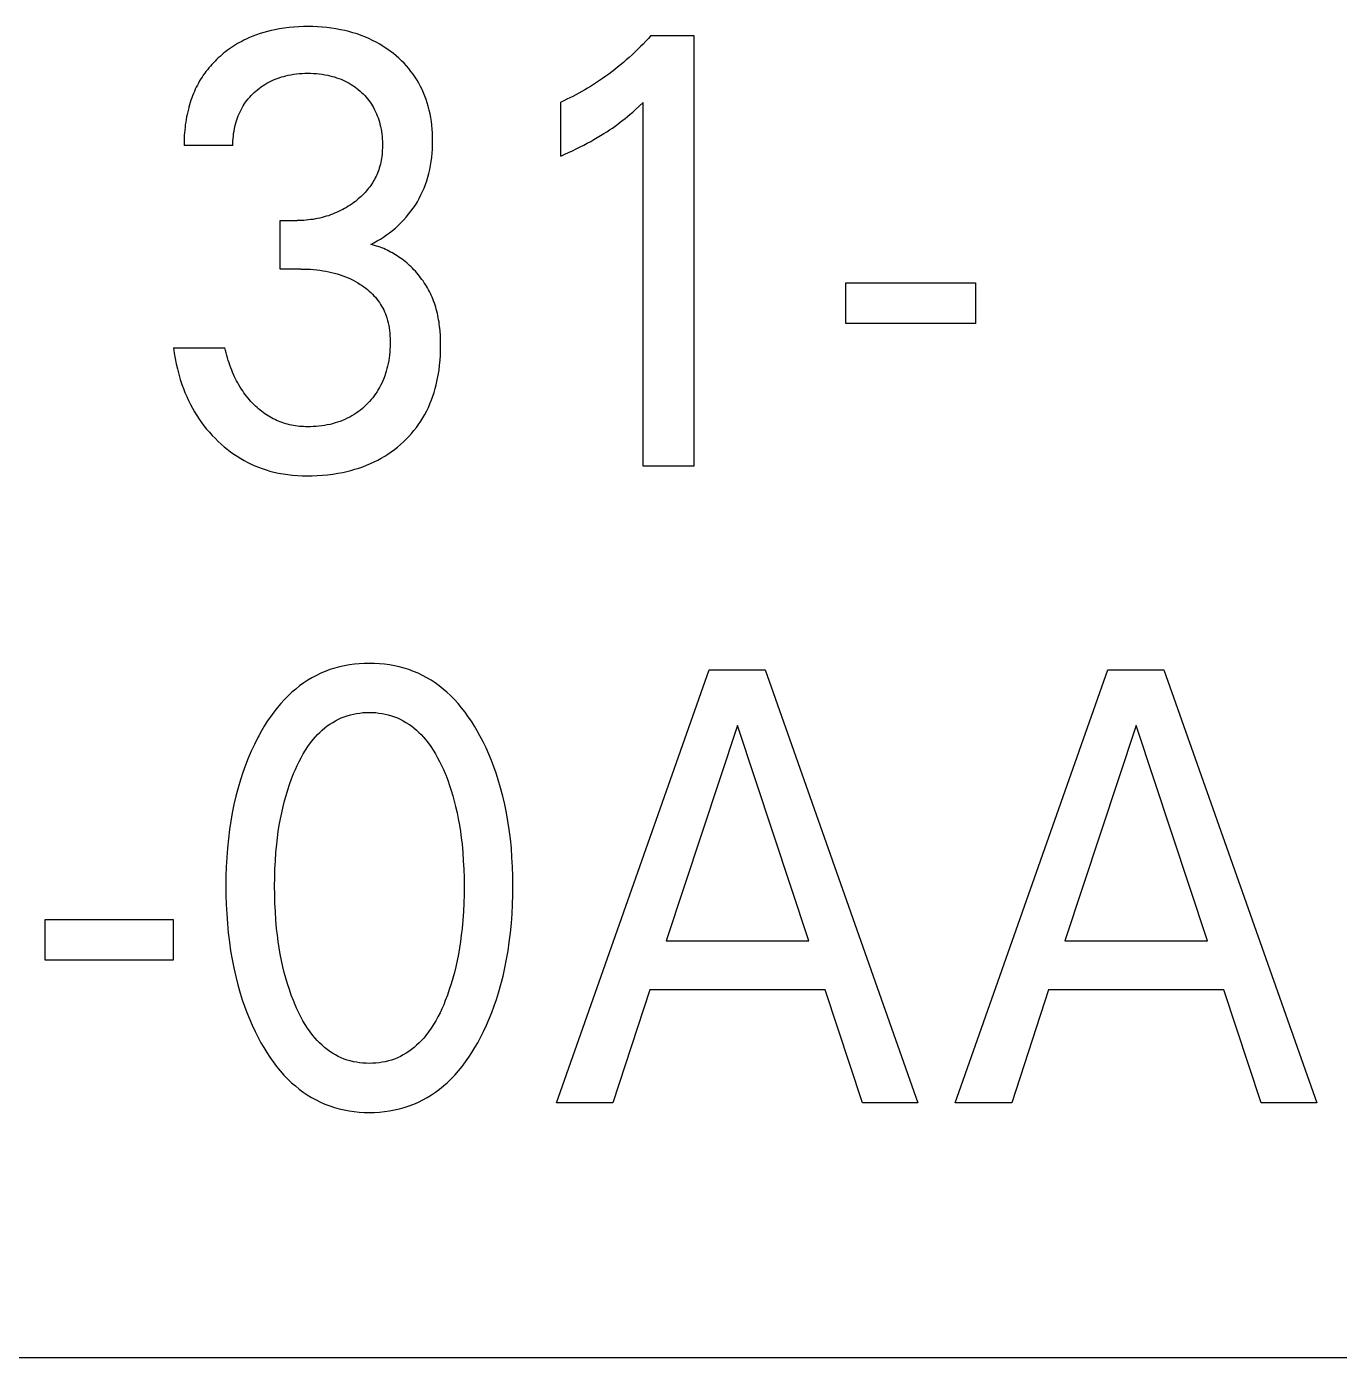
# Model space of a CAD drawing. Extents: x 10 to 622, y -523 to 292.
# Drawn here: x 268.685 to 269.728, y 101.769 to 102.827 of the extents above; entities that cross this region are included whole.
import ezdxf

# ---------------------------------------------------------------- set-up
doc = ezdxf.new("R2010")
doc.units = 0
doc.header["$LTSCALE"] = 5
doc.header["$MEASUREMENT"] = 0
doc.layers.get('0').update_dxf_attribs({"linetype": 'CONTINUOUS'})

msp = doc.modelspace()

# ---------------------------------------------------------------- linework, layer by layer
at = {"color": 7, "linetype": 'Continuous'}
for p, q in [((268.8645, 102.8196), (268.8617, 102.8184)), ((268.8674, 102.8206), (268.8645, 102.8196)), ((268.8702, 102.8216), (268.8674, 102.8206)), ((268.8731, 102.8225), (268.8702, 102.8216)), ((268.876, 102.8233), (268.8731, 102.8225)), ((268.879, 102.824), (268.876, 102.8233)), ((268.8819, 102.8246), (268.879, 102.824)), ((268.8857, 102.8253), (268.8819, 102.8246)), ((268.8894, 102.8259), (268.8857, 102.8253)), ((268.8932, 102.8264), (268.8894, 102.8259)), ((268.897, 102.8267), (268.8932, 102.8264)), ((268.9008, 102.827), (268.897, 102.8267)), ((268.9046, 102.8271), (268.9008, 102.827)), ((268.9084, 102.8271), (268.9046, 102.8271)), ((268.9121, 102.8271), (268.9084, 102.8271)), ((268.9158, 102.8269), (268.9121, 102.8271)), ((268.9195, 102.8267), (268.9158, 102.8269)), ((268.9231, 102.8264), (268.9195, 102.8267)), ((268.9268, 102.826), (268.9231, 102.8264)), ((268.9304, 102.8254), (268.9268, 102.826)), ((268.9341, 102.8247), (268.9304, 102.8254)), ((268.9374, 102.824), (268.9341, 102.8247)), ((268.9407, 102.8232), (268.9374, 102.824)), ((268.9439, 102.8223), (268.9407, 102.8232)), ((268.9472, 102.8213), (268.9439, 102.8223)), ((268.9504, 102.8202), (268.9472, 102.8213)), ((268.9535, 102.8189), (268.9504, 102.8202)), ((269.1809, 102.8201), (269.1789, 102.8178)), ((269.1809, 102.8201), (269.2149, 102.8201)), ((269.2149, 102.8201), (269.2149, 102.4778)), ((268.8457, 102.8094), (268.8442, 102.8083)), ((268.8473, 102.8105), (268.8457, 102.8094)), ((268.8489, 102.8116), (268.8473, 102.8105)), ((268.8506, 102.8126), (268.8489, 102.8116)), ((268.8522, 102.8136), (268.8506, 102.8126)), ((268.8539, 102.8145), (268.8522, 102.8136)), ((268.8556, 102.8154), (268.8539, 102.8145)), ((268.8573, 102.8163), (268.8556, 102.8154)), ((268.859, 102.8172), (268.8573, 102.8163)), ((268.8617, 102.8184), (268.859, 102.8172)), ((268.9566, 102.8176), (268.9535, 102.8189)), ((268.9596, 102.8162), (268.9566, 102.8176)), ((268.9625, 102.8147), (268.9596, 102.8162)), ((268.9653, 102.8131), (268.9625, 102.8147)), ((268.9681, 102.8114), (268.9653, 102.8131)), ((268.9709, 102.8096), (268.9681, 102.8114)), ((268.9735, 102.8077), (268.9709, 102.8096)), ((269.1703, 102.809), (269.1681, 102.8069)), ((269.1725, 102.8112), (269.1703, 102.809)), ((269.1747, 102.8133), (269.1725, 102.8112)), ((269.1768, 102.8155), (269.1747, 102.8133)), ((269.1789, 102.8178), (269.1768, 102.8155)), ((268.833, 102.7984), (268.8318, 102.7971)), ((268.8343, 102.7997), (268.833, 102.7984)), ((268.8356, 102.801), (268.8343, 102.7997)), ((268.8369, 102.8023), (268.8356, 102.801)), ((268.8383, 102.8035), (268.8369, 102.8023)), ((268.8397, 102.8047), (268.8383, 102.8035)), ((268.8411, 102.8059), (268.8397, 102.8047)), ((268.8426, 102.8071), (268.8411, 102.8059)), ((268.8442, 102.8083), (268.8426, 102.8071)), ((268.9761, 102.8057), (268.9735, 102.8077)), ((268.9783, 102.8039), (268.9761, 102.8057)), ((268.9805, 102.802), (268.9783, 102.8039)), ((268.9825, 102.8), (268.9805, 102.802)), ((268.9846, 102.798), (268.9825, 102.8)), ((268.9865, 102.7959), (268.9846, 102.798)), ((269.159, 102.7987), (269.1567, 102.7968)), ((269.1613, 102.8007), (269.159, 102.7987)), ((269.1636, 102.8027), (269.1613, 102.8007)), ((269.1659, 102.8048), (269.1636, 102.8027)), ((269.1681, 102.8069), (269.1659, 102.8048)), ((268.825, 102.7885), (268.824, 102.787)), ((268.8261, 102.79), (268.825, 102.7885)), ((268.8271, 102.7915), (268.8261, 102.79)), ((268.8283, 102.7929), (268.8271, 102.7915)), ((268.8294, 102.7943), (268.8283, 102.7929)), ((268.8306, 102.7957), (268.8294, 102.7943)), ((268.8318, 102.7971), (268.8306, 102.7957)), ((268.8871, 102.7871), (268.8889, 102.7876)), ((268.8889, 102.7876), (268.8906, 102.7881)), ((268.8906, 102.7881), (268.8924, 102.7885)), ((268.8924, 102.7885), (268.8946, 102.7889)), ((268.8946, 102.7889), (268.8968, 102.7893)), ((268.8968, 102.7893), (268.899, 102.7896)), ((268.899, 102.7896), (268.9013, 102.7898)), ((268.9013, 102.7898), (268.9035, 102.7899)), ((268.9035, 102.7899), (268.9058, 102.79)), ((268.9058, 102.79), (268.908, 102.7901)), ((268.908, 102.7901), (268.9103, 102.79)), ((268.9103, 102.79), (268.9126, 102.7899)), ((268.9126, 102.7899), (268.9149, 102.7898)), ((268.9149, 102.7898), (268.9172, 102.7896)), ((268.9172, 102.7896), (268.9194, 102.7893)), ((268.9194, 102.7893), (268.9217, 102.7889)), ((268.9217, 102.7889), (268.9239, 102.7885)), ((268.9239, 102.7885), (268.9257, 102.7881)), ((268.9257, 102.7881), (268.9275, 102.7876)), ((268.9275, 102.7876), (268.9293, 102.7871)), ((268.9884, 102.7938), (268.9865, 102.7959)), ((268.9901, 102.7915), (268.9884, 102.7938)), ((268.9918, 102.7893), (268.9901, 102.7915)), ((268.9935, 102.7869), (268.9918, 102.7893)), ((269.145, 102.7877), (269.1425, 102.786)), ((269.1474, 102.7894), (269.145, 102.7877)), ((269.1497, 102.7912), (269.1474, 102.7894)), ((269.1521, 102.793), (269.1497, 102.7912)), ((269.1544, 102.7949), (269.1521, 102.793)), ((269.1567, 102.7968), (269.1544, 102.7949)), ((268.8186, 102.7773), (268.8179, 102.7756)), ((268.8194, 102.779), (268.8186, 102.7773)), ((268.8203, 102.7806), (268.8194, 102.779)), ((268.8212, 102.7823), (268.8203, 102.7806)), ((268.8221, 102.7839), (268.8212, 102.7823)), ((268.823, 102.7855), (268.8221, 102.7839)), ((268.824, 102.787), (268.823, 102.7855)), ((268.8668, 102.7759), (268.8682, 102.777)), ((268.8682, 102.777), (268.8696, 102.7782)), ((268.8696, 102.7782), (268.871, 102.7792)), ((268.871, 102.7792), (268.8725, 102.7802)), ((268.8725, 102.7802), (268.874, 102.7812)), ((268.874, 102.7812), (268.8755, 102.7821)), ((268.8755, 102.7821), (268.8771, 102.783)), ((268.8771, 102.783), (268.8787, 102.7838)), ((268.8787, 102.7838), (268.8803, 102.7845)), ((268.8803, 102.7845), (268.882, 102.7853)), ((268.882, 102.7853), (268.8837, 102.7859)), ((268.8837, 102.7859), (268.8854, 102.7865)), ((268.8854, 102.7865), (268.8871, 102.7871)), ((268.9293, 102.7871), (268.931, 102.7865)), ((268.931, 102.7865), (268.9328, 102.7859)), ((268.9328, 102.7859), (268.9345, 102.7853)), ((268.9345, 102.7853), (268.9361, 102.7845)), ((268.9361, 102.7845), (268.9378, 102.7838)), ((268.9378, 102.7838), (268.9394, 102.783)), ((268.9394, 102.783), (268.9409, 102.7821)), ((268.9409, 102.7821), (268.9425, 102.7812)), ((268.9425, 102.7812), (268.944, 102.7802)), ((268.944, 102.7802), (268.9454, 102.7792)), ((268.9454, 102.7792), (268.9468, 102.7782)), ((268.9468, 102.7782), (268.9482, 102.7771)), ((268.9482, 102.7771), (268.9496, 102.7759)), ((268.995, 102.7845), (268.9935, 102.7869)), ((268.9964, 102.7821), (268.995, 102.7845)), ((268.9977, 102.7796), (268.9964, 102.7821)), ((268.999, 102.7771), (268.9977, 102.7796)), ((269.0001, 102.7745), (268.999, 102.7771)), ((269.1282, 102.7769), (269.1259, 102.7755)), ((269.1305, 102.7782), (269.1282, 102.7769)), ((269.1328, 102.7796), (269.1305, 102.7782)), ((269.1351, 102.781), (269.1328, 102.7796)), ((269.1376, 102.7826), (269.1351, 102.781)), ((269.1401, 102.7843), (269.1376, 102.7826)), ((269.1425, 102.786), (269.1401, 102.7843)), ((268.8146, 102.7668), (268.814, 102.765)), ((268.8152, 102.7686), (268.8146, 102.7668)), ((268.8158, 102.7704), (268.8152, 102.7686)), ((268.8164, 102.7721), (268.8158, 102.7704)), ((268.8171, 102.7739), (268.8164, 102.7721)), ((268.8179, 102.7756), (268.8171, 102.7739)), ((268.8576, 102.7656), (268.8586, 102.767)), ((268.8586, 102.767), (268.8597, 102.7684)), ((268.8597, 102.7684), (268.8607, 102.7697)), ((268.8607, 102.7697), (268.8619, 102.771)), ((268.8619, 102.771), (268.8631, 102.7723)), ((268.8631, 102.7723), (268.8643, 102.7736)), ((268.8643, 102.7736), (268.8655, 102.7747)), ((268.8655, 102.7747), (268.8668, 102.7759)), ((268.9496, 102.7759), (268.9509, 102.7748)), ((268.9509, 102.7748), (268.9521, 102.7736)), ((268.9521, 102.7736), (268.9533, 102.7723)), ((268.9533, 102.7723), (268.9544, 102.7711)), ((268.9544, 102.7711), (268.9556, 102.7698)), ((268.9556, 102.7698), (268.9566, 102.7684)), ((268.9566, 102.7684), (268.9576, 102.7671)), ((268.9576, 102.7671), (268.9586, 102.7656)), ((269.0012, 102.7719), (269.0001, 102.7745)), ((269.0022, 102.7692), (269.0012, 102.7719)), ((269.0031, 102.7665), (269.0022, 102.7692)), ((269.0039, 102.7638), (269.0031, 102.7665)), ((269.1116, 102.7682), (269.1092, 102.7671)), ((269.1092, 102.7242), (269.1092, 102.7671)), ((269.1141, 102.7694), (269.1116, 102.7682)), ((269.1165, 102.7705), (269.1141, 102.7694)), ((269.1189, 102.7717), (269.1165, 102.7705)), ((269.1212, 102.773), (269.1189, 102.7717)), ((269.1236, 102.7742), (269.1212, 102.773)), ((269.1259, 102.7755), (269.1236, 102.7742)), ((269.1716, 102.7639), (269.1748, 102.7669)), ((269.1748, 102.4778), (269.1748, 102.7669)), ((268.8121, 102.7573), (268.8117, 102.7553)), ((268.8126, 102.7594), (268.8121, 102.7573)), ((268.8131, 102.7614), (268.8126, 102.7594)), ((268.8135, 102.7632), (268.8131, 102.7614)), ((268.814, 102.765), (268.8135, 102.7632)), ((268.8522, 102.7547), (268.8528, 102.7563)), ((268.8528, 102.7563), (268.8534, 102.7579)), ((268.8534, 102.7579), (268.8542, 102.7595)), ((268.8542, 102.7595), (268.855, 102.7611)), ((268.855, 102.7611), (268.8558, 102.7626)), ((268.8558, 102.7626), (268.8567, 102.7641)), ((268.8567, 102.7641), (268.8576, 102.7656)), ((268.9586, 102.7656), (268.9595, 102.7642)), ((268.9595, 102.7642), (268.9604, 102.7627)), ((268.9604, 102.7627), (268.9612, 102.7611)), ((268.9612, 102.7611), (268.962, 102.7595)), ((268.962, 102.7595), (268.9627, 102.7579)), ((268.9627, 102.7579), (268.9633, 102.7563)), ((268.9633, 102.7563), (268.9639, 102.7546)), ((269.0046, 102.7608), (269.0039, 102.7638)), ((269.0053, 102.7578), (269.0046, 102.7608)), ((269.0059, 102.7548), (269.0053, 102.7578)), ((269.1605, 102.7542), (269.1623, 102.7557)), ((269.1623, 102.7557), (269.1644, 102.7574)), ((269.1644, 102.7574), (269.1664, 102.7592)), ((269.1664, 102.7592), (269.1683, 102.7609)), ((269.1683, 102.7609), (269.1716, 102.7639)), ((268.8105, 102.747), (268.8102, 102.7449)), ((268.8107, 102.7491), (268.8105, 102.747)), ((268.811, 102.7511), (268.8107, 102.7491)), ((268.8113, 102.7532), (268.811, 102.7511)), ((268.8117, 102.7553), (268.8113, 102.7532)), ((268.8494, 102.744), (268.8497, 102.7459)), ((268.8497, 102.7459), (268.8501, 102.7478)), ((268.8501, 102.7478), (268.8506, 102.7497)), ((268.8506, 102.7497), (268.8511, 102.7514)), ((268.8511, 102.7514), (268.8516, 102.753)), ((268.8516, 102.753), (268.8522, 102.7547)), ((268.9639, 102.7546), (268.9645, 102.753)), ((268.9645, 102.753), (268.965, 102.7513)), ((268.965, 102.7513), (268.9654, 102.7496)), ((268.9654, 102.7496), (268.9659, 102.7476)), ((268.9659, 102.7476), (268.9663, 102.7457)), ((268.9663, 102.7457), (268.9666, 102.7438)), ((269.0063, 102.7518), (269.0059, 102.7548)), ((269.0067, 102.7487), (269.0063, 102.7518)), ((269.007, 102.7456), (269.0067, 102.7487)), ((269.0072, 102.7426), (269.007, 102.7456)), ((269.148, 102.745), (269.1502, 102.7465)), ((269.1502, 102.7465), (269.1524, 102.7481)), ((269.1524, 102.7481), (269.1546, 102.7496)), ((269.1546, 102.7496), (269.1567, 102.7513)), ((269.1567, 102.7513), (269.1586, 102.7527)), ((269.1586, 102.7527), (269.1605, 102.7542)), ((268.8098, 102.7366), (268.8097, 102.7345)), ((268.8097, 102.7345), (268.8097, 102.7325)), ((268.8099, 102.7408), (268.8098, 102.7387)), ((268.8098, 102.7387), (268.8098, 102.7366)), ((268.8101, 102.7428), (268.8099, 102.7408)), ((268.8102, 102.7449), (268.8101, 102.7428)), ((268.8486, 102.7363), (268.8487, 102.7382)), ((268.8486, 102.7344), (268.8486, 102.7363)), ((268.8487, 102.7382), (268.8489, 102.7401)), ((268.8489, 102.7401), (268.8491, 102.7421)), ((268.8491, 102.7421), (268.8494, 102.744)), ((268.9666, 102.7438), (268.9669, 102.7418)), ((268.9669, 102.7418), (268.9671, 102.7399)), ((268.9671, 102.7399), (268.9673, 102.7379)), ((268.9673, 102.7379), (268.9674, 102.7359)), ((268.9674, 102.7359), (268.9674, 102.734)), ((269.0073, 102.7395), (269.0072, 102.7426)), ((269.0073, 102.7364), (269.0073, 102.7395)), ((269.0073, 102.7331), (269.0073, 102.7364)), ((269.1303, 102.7345), (269.133, 102.7359)), ((269.133, 102.7359), (269.1356, 102.7374)), ((269.1356, 102.7374), (269.1382, 102.7389)), ((269.1382, 102.7389), (269.1409, 102.7405)), ((269.1409, 102.7405), (269.1434, 102.7421)), ((269.1434, 102.7421), (269.1457, 102.7435)), ((269.1457, 102.7435), (269.148, 102.745)), ((268.8486, 102.7325), (268.8097, 102.7325)), ((268.8486, 102.7325), (268.8486, 102.7344)), ((268.9669, 102.724), (268.9667, 102.7224)), ((268.9671, 102.7256), (268.9669, 102.724)), ((268.9672, 102.7272), (268.9671, 102.7256)), ((268.9673, 102.7288), (268.9672, 102.7272)), ((268.9674, 102.7304), (268.9673, 102.7288)), ((268.9674, 102.734), (268.9674, 102.732)), ((268.9674, 102.732), (268.9674, 102.7304)), ((269.0066, 102.7233), (269.0069, 102.7265)), ((269.0069, 102.7265), (269.0072, 102.7298)), ((269.0072, 102.7298), (269.0073, 102.7331)), ((269.1092, 102.7242), (269.1123, 102.7256)), ((269.1123, 102.7256), (269.1154, 102.727)), ((269.1154, 102.727), (269.1185, 102.7285)), ((269.1185, 102.7285), (269.1215, 102.73)), ((269.1215, 102.73), (269.1246, 102.7315)), ((269.1246, 102.7315), (269.1276, 102.733)), ((269.1276, 102.733), (269.1303, 102.7345)), ((268.9645, 102.7133), (268.964, 102.712)), ((268.9649, 102.7147), (268.9645, 102.7133)), ((268.9654, 102.7162), (268.9649, 102.7147)), ((268.9658, 102.7177), (268.9654, 102.7162)), ((268.9661, 102.7193), (268.9658, 102.7177)), ((268.9664, 102.7209), (268.9661, 102.7193)), ((268.9667, 102.7224), (268.9664, 102.7209)), ((269.0043, 102.7104), (269.005, 102.7136)), ((269.005, 102.7136), (269.0057, 102.7168)), ((269.0057, 102.7168), (269.0062, 102.72)), ((269.0062, 102.72), (269.0066, 102.7233)), ((268.9597, 102.7033), (268.9589, 102.7021)), ((268.9604, 102.7045), (268.9597, 102.7033)), ((268.9611, 102.7057), (268.9604, 102.7045)), ((268.9617, 102.7069), (268.9611, 102.7057)), ((268.9624, 102.7082), (268.9617, 102.7069)), ((268.9629, 102.7094), (268.9624, 102.7082)), ((268.9635, 102.7107), (268.9629, 102.7094)), ((268.964, 102.712), (268.9635, 102.7107)), ((269.0016, 102.7017), (269.0026, 102.7045)), ((269.0026, 102.7045), (269.0035, 102.7074)), ((269.0035, 102.7074), (269.0043, 102.7104)), ((268.9515, 102.6931), (268.9504, 102.6921)), ((268.9525, 102.6942), (268.9515, 102.6931)), ((268.9536, 102.6952), (268.9525, 102.6942)), ((268.9545, 102.6963), (268.9536, 102.6952)), ((268.9555, 102.6975), (268.9545, 102.6963)), ((268.9564, 102.6986), (268.9555, 102.6975)), ((268.9573, 102.6998), (268.9564, 102.6986)), ((268.9581, 102.7009), (268.9573, 102.6998)), ((268.9589, 102.7021), (268.9581, 102.7009)), ((268.9967, 102.6906), (268.998, 102.6933)), ((268.998, 102.6933), (268.9993, 102.696)), ((268.9993, 102.696), (269.0005, 102.6988)), ((269.0005, 102.6988), (269.0016, 102.7017)), ((268.9358, 102.6817), (268.9342, 102.6809)), ((268.9373, 102.6825), (268.9358, 102.6817)), ((268.9388, 102.6834), (268.9373, 102.6825)), ((268.9403, 102.6843), (268.9388, 102.6834)), ((268.9418, 102.6853), (268.9403, 102.6843)), ((268.9433, 102.6863), (268.9418, 102.6853)), ((268.9447, 102.6873), (268.9433, 102.6863)), ((268.9459, 102.6882), (268.9447, 102.6873)), ((268.9471, 102.6892), (268.9459, 102.6882)), ((268.9482, 102.6901), (268.9471, 102.6892)), ((268.9493, 102.6911), (268.9482, 102.6901)), ((268.9504, 102.6921), (268.9493, 102.6911)), ((268.9901, 102.6803), (268.9919, 102.6828)), ((268.9919, 102.6828), (268.9936, 102.6853)), ((268.9936, 102.6853), (268.9952, 102.6879)), ((268.9952, 102.6879), (268.9967, 102.6906)), ((268.8861, 102.6344), (268.8861, 102.673)), ((268.8861, 102.673), (268.8995, 102.673)), ((268.9013, 102.673), (268.8995, 102.673)), ((268.9032, 102.673), (268.9013, 102.673)), ((268.905, 102.6731), (268.9032, 102.673)), ((268.9068, 102.6733), (268.905, 102.6731)), ((268.9087, 102.6734), (268.9068, 102.6733)), ((268.9105, 102.6737), (268.9087, 102.6734)), ((268.9123, 102.6739), (268.9105, 102.6737)), ((268.9141, 102.6742), (268.9123, 102.6739)), ((268.9159, 102.6746), (268.9141, 102.6742)), ((268.9177, 102.6749), (268.9159, 102.6746)), ((268.9194, 102.6753), (268.9177, 102.6749)), ((268.9211, 102.6758), (268.9194, 102.6753)), ((268.9228, 102.6763), (268.9211, 102.6758)), ((268.9245, 102.6768), (268.9228, 102.6763)), ((268.9261, 102.6774), (268.9245, 102.6768)), ((268.9278, 102.678), (268.9261, 102.6774)), ((268.9294, 102.6787), (268.9278, 102.678)), ((268.931, 102.6794), (268.9294, 102.6787)), ((268.9326, 102.6801), (268.931, 102.6794)), ((268.9342, 102.6809), (268.9326, 102.6801)), ((268.9799, 102.6691), (268.9821, 102.6712)), ((268.9821, 102.6712), (268.9842, 102.6733)), ((268.9842, 102.6733), (268.9863, 102.6756)), ((268.9863, 102.6756), (268.9882, 102.6779)), ((268.9882, 102.6779), (268.9901, 102.6803)), ((268.9683, 102.6598), (268.9707, 102.6615)), ((268.9707, 102.6615), (268.9731, 102.6633)), ((268.9731, 102.6633), (268.9754, 102.6651)), ((268.9754, 102.6651), (268.9777, 102.667)), ((268.9777, 102.667), (268.9799, 102.6691)), ((268.9581, 102.6539), (268.9607, 102.6553)), ((268.9596, 102.6536), (268.9581, 102.6539)), ((268.9611, 102.6531), (268.9596, 102.6536)), ((268.9607, 102.6553), (268.9633, 102.6567)), ((268.9626, 102.6527), (268.9611, 102.6531)), ((268.964, 102.6522), (268.9626, 102.6527)), ((268.9633, 102.6567), (268.9658, 102.6582)), ((268.9655, 102.6517), (268.964, 102.6522)), ((268.9669, 102.6512), (268.9655, 102.6517)), ((268.9658, 102.6582), (268.9683, 102.6598)), ((268.9684, 102.6506), (268.9669, 102.6512)), ((268.9698, 102.65), (268.9684, 102.6506)), ((268.9712, 102.6493), (268.9698, 102.65)), ((268.9726, 102.6486), (268.9712, 102.6493)), ((268.9739, 102.6479), (268.9726, 102.6486)), ((268.9753, 102.6472), (268.9739, 102.6479)), ((268.9766, 102.6464), (268.9753, 102.6472)), ((268.9779, 102.6456), (268.9766, 102.6464)), ((268.9792, 102.6448), (268.9779, 102.6456)), ((268.9805, 102.6439), (268.9792, 102.6448)), ((268.9818, 102.6431), (268.9805, 102.6439)), ((268.983, 102.6422), (268.9818, 102.6431)), ((268.9843, 102.6412), (268.983, 102.6422)), ((268.9855, 102.6403), (268.9843, 102.6412)), ((268.9867, 102.6393), (268.9855, 102.6403)), ((268.9878, 102.6383), (268.9867, 102.6393)), ((268.9025, 102.6344), (268.8861, 102.6344)), ((268.9025, 102.6344), (268.905, 102.6344)), ((268.905, 102.6344), (268.9076, 102.6343)), ((268.9076, 102.6343), (268.9101, 102.6342)), ((268.9101, 102.6342), (268.9126, 102.634)), ((268.9126, 102.634), (268.9152, 102.6337)), ((268.9152, 102.6337), (268.9177, 102.6334)), ((268.9177, 102.6334), (268.9202, 102.6331)), ((268.9202, 102.6331), (268.9225, 102.6327)), ((268.9225, 102.6327), (268.9248, 102.6322)), ((268.9248, 102.6322), (268.927, 102.6317)), ((268.927, 102.6317), (268.9293, 102.6311)), ((268.9293, 102.6311), (268.9315, 102.6305)), ((268.9315, 102.6305), (268.9338, 102.6298)), ((268.9338, 102.6298), (268.936, 102.629)), ((268.936, 102.629), (268.938, 102.6282)), ((268.989, 102.6372), (268.9878, 102.6383)), ((268.9902, 102.6361), (268.989, 102.6372)), ((268.9913, 102.635), (268.9902, 102.6361)), ((268.9925, 102.6338), (268.9913, 102.635)), ((268.9936, 102.6326), (268.9925, 102.6338)), ((268.9947, 102.6313), (268.9936, 102.6326)), ((268.9958, 102.6301), (268.9947, 102.6313)), ((268.9968, 102.6288), (268.9958, 102.6301)), ((268.9978, 102.6275), (268.9968, 102.6288)), ((268.938, 102.6282), (268.9401, 102.6274)), ((268.9401, 102.6274), (268.9421, 102.6265)), ((268.9421, 102.6265), (268.9441, 102.6255)), ((268.9441, 102.6255), (268.946, 102.6245)), ((268.946, 102.6245), (268.9479, 102.6234)), ((268.9479, 102.6234), (268.9498, 102.6222)), ((268.9498, 102.6222), (268.9513, 102.6212)), ((268.9513, 102.6212), (268.9527, 102.6202)), ((268.9527, 102.6202), (268.9542, 102.6192)), ((268.9542, 102.6192), (268.9556, 102.618)), ((268.9988, 102.6262), (268.9978, 102.6275)), ((268.9998, 102.6249), (268.9988, 102.6262)), ((269.0007, 102.6235), (268.9998, 102.6249)), ((269.0016, 102.6222), (269.0007, 102.6235)), ((269.0024, 102.6208), (269.0016, 102.6222)), ((269.0033, 102.6194), (269.0024, 102.6208)), ((269.004, 102.6179), (269.0033, 102.6194)), ((269.3359, 102.591), (269.3359, 102.6234)), ((269.3359, 102.6234), (269.439, 102.6234)), ((269.439, 102.6234), (269.439, 102.591)), ((268.9556, 102.618), (268.9569, 102.6169)), ((268.9569, 102.6169), (268.9582, 102.6157)), ((268.9582, 102.6157), (268.9595, 102.6145)), ((268.9595, 102.6145), (268.9607, 102.6132)), ((268.9607, 102.6132), (268.9619, 102.6119)), ((268.9619, 102.6119), (268.963, 102.6105)), ((268.963, 102.6105), (268.964, 102.6091)), ((268.964, 102.6091), (268.965, 102.6078)), ((268.965, 102.6078), (268.966, 102.6063)), ((269.0048, 102.6165), (269.004, 102.6179)), ((269.0055, 102.615), (269.0048, 102.6165)), ((269.0062, 102.6135), (269.0055, 102.615)), ((269.0069, 102.6121), (269.0062, 102.6135)), ((269.0075, 102.6106), (269.0069, 102.6121)), ((269.0081, 102.609), (269.0075, 102.6106)), ((269.0087, 102.6073), (269.0081, 102.609)), ((268.966, 102.6063), (268.9668, 102.6049)), ((268.9668, 102.6049), (268.9677, 102.6034)), ((268.9677, 102.6034), (268.9684, 102.6019)), ((268.9684, 102.6019), (268.9691, 102.6003)), ((268.9691, 102.6003), (268.9698, 102.5987)), ((268.9698, 102.5987), (268.9704, 102.5971)), ((268.9704, 102.5971), (268.9709, 102.5955)), ((269.0093, 102.6057), (269.0087, 102.6073)), ((269.0098, 102.6041), (269.0093, 102.6057)), ((269.0102, 102.6024), (269.0098, 102.6041)), ((269.0107, 102.6008), (269.0102, 102.6024)), ((269.0111, 102.5991), (269.0107, 102.6008)), ((269.0115, 102.5974), (269.0111, 102.5991)), ((269.0118, 102.5957), (269.0115, 102.5974)), ((268.9709, 102.5955), (268.9715, 102.5936)), ((268.9715, 102.5936), (268.972, 102.5916)), ((268.972, 102.5916), (268.9724, 102.5896)), ((268.9724, 102.5896), (268.9728, 102.5876)), ((268.9728, 102.5876), (268.9731, 102.5855)), ((269.0121, 102.594), (269.0118, 102.5957)), ((269.0124, 102.5923), (269.0121, 102.594)), ((269.0126, 102.5906), (269.0124, 102.5923)), ((269.0128, 102.5889), (269.0126, 102.5906)), ((269.0132, 102.5852), (269.0128, 102.5889)), ((269.439, 102.591), (269.3359, 102.591)), ((268.9731, 102.5855), (268.9733, 102.5835)), ((268.9733, 102.5835), (268.9734, 102.5814)), ((268.9734, 102.5814), (268.9735, 102.5794)), ((268.9735, 102.5794), (268.9736, 102.5773)), ((268.9736, 102.5773), (268.9736, 102.5751)), ((269.0135, 102.5814), (269.0132, 102.5852)), ((269.0136, 102.5777), (269.0135, 102.5814)), ((269.0137, 102.5739), (269.0136, 102.5777)), ((268.8012, 102.5717), (268.8019, 102.5675)), ((268.8012, 102.5717), (268.8422, 102.5717)), ((268.8019, 102.5675), (268.8026, 102.5633)), ((268.8427, 102.5697), (268.8422, 102.5717)), ((268.8432, 102.5677), (268.8427, 102.5697)), ((268.8437, 102.5657), (268.8432, 102.5677)), ((268.8442, 102.5638), (268.8437, 102.5657)), ((268.973, 102.566), (268.9727, 102.5638)), ((268.9732, 102.5683), (268.973, 102.566)), ((268.9734, 102.5705), (268.9732, 102.5683)), ((268.9735, 102.5728), (268.9734, 102.5705)), ((268.9736, 102.5751), (268.9735, 102.5728)), ((269.0133, 102.5619), (269.0135, 102.5659)), ((269.0135, 102.5659), (269.0137, 102.5699)), ((269.0137, 102.5699), (269.0137, 102.5739)), ((268.8026, 102.5633), (268.8034, 102.5591)), ((268.8034, 102.5591), (268.8044, 102.555)), ((268.8044, 102.555), (268.8055, 102.5508)), ((268.8448, 102.5618), (268.8442, 102.5638)), ((268.8455, 102.5598), (268.8448, 102.5618)), ((268.8462, 102.5579), (268.8455, 102.5598)), ((268.8469, 102.5559), (268.8462, 102.5579)), ((268.8476, 102.554), (268.8469, 102.5559)), ((268.971, 102.5552), (268.9704, 102.5532)), ((268.9715, 102.5571), (268.971, 102.5552)), ((268.9719, 102.5593), (268.9715, 102.5571)), ((268.9724, 102.5616), (268.9719, 102.5593)), ((268.9727, 102.5638), (268.9724, 102.5616)), ((269.0124, 102.554), (269.0129, 102.558)), ((269.0129, 102.558), (269.0133, 102.5619)), ((268.8055, 102.5508), (268.8067, 102.5467)), ((268.8067, 102.5467), (268.808, 102.5426)), ((268.8483, 102.5523), (268.8476, 102.554)), ((268.8491, 102.5505), (268.8483, 102.5523)), ((268.8499, 102.5488), (268.8491, 102.5505)), ((268.8507, 102.5471), (268.8499, 102.5488)), ((268.8515, 102.5455), (268.8507, 102.5471)), ((268.8524, 102.5438), (268.8515, 102.5455)), ((268.9677, 102.5456), (268.9669, 102.5437)), ((268.9685, 102.5475), (268.9677, 102.5456)), ((268.9692, 102.5494), (268.9685, 102.5475)), ((268.9699, 102.5513), (268.9692, 102.5494)), ((268.9704, 102.5532), (268.9699, 102.5513)), ((269.0102, 102.5424), (269.011, 102.5462)), ((269.011, 102.5462), (269.0118, 102.5501)), ((269.0118, 102.5501), (269.0124, 102.554)), ((268.808, 102.5426), (268.8092, 102.5394)), ((268.8092, 102.5394), (268.8104, 102.5362)), ((268.8104, 102.5362), (268.8118, 102.533)), ((268.8533, 102.5422), (268.8524, 102.5438)), ((268.8543, 102.5406), (268.8533, 102.5422)), ((268.8553, 102.539), (268.8543, 102.5406)), ((268.8563, 102.5375), (268.8553, 102.539)), ((268.8573, 102.536), (268.8563, 102.5375)), ((268.8584, 102.5346), (268.8573, 102.536)), ((268.8594, 102.5332), (268.8584, 102.5346)), ((268.9609, 102.5336), (268.9597, 102.5321)), ((268.962, 102.5352), (268.9609, 102.5336)), ((268.9631, 102.5368), (268.962, 102.5352)), ((268.9641, 102.5385), (268.9631, 102.5368)), ((268.9651, 102.5401), (268.9641, 102.5385)), ((268.966, 102.5419), (268.9651, 102.5401)), ((268.9669, 102.5437), (268.966, 102.5419)), ((269.0075, 102.5332), (269.0085, 102.5363)), ((269.0085, 102.5363), (269.0094, 102.5393)), ((269.0094, 102.5393), (269.0102, 102.5424)), ((268.8118, 102.533), (268.8132, 102.5299)), ((268.8132, 102.5299), (268.8147, 102.5268)), ((268.8147, 102.5268), (268.8163, 102.5238)), ((268.8163, 102.5238), (268.818, 102.5208)), ((268.8606, 102.5318), (268.8594, 102.5332)), ((268.8617, 102.5305), (268.8606, 102.5318)), ((268.8629, 102.5291), (268.8617, 102.5305)), ((268.8641, 102.5278), (268.8629, 102.5291)), ((268.8653, 102.5266), (268.8641, 102.5278)), ((268.8665, 102.5255), (268.8653, 102.5266)), ((268.8677, 102.5244), (268.8665, 102.5255)), ((268.8688, 102.5233), (268.8677, 102.5244)), ((268.8701, 102.5223), (268.8688, 102.5233)), ((268.9515, 102.5236), (268.9499, 102.5223)), ((268.953, 102.5249), (268.9515, 102.5236)), ((268.9545, 102.5263), (268.953, 102.5249)), ((268.9559, 102.5277), (268.9545, 102.5263)), ((268.9572, 102.5291), (268.9559, 102.5277)), ((268.9585, 102.5306), (268.9572, 102.5291)), ((268.9597, 102.5321), (268.9585, 102.5306)), ((269.0026, 102.5216), (269.004, 102.5244)), ((269.004, 102.5244), (269.0052, 102.5273)), ((269.0052, 102.5273), (269.0064, 102.5303)), ((269.0064, 102.5303), (269.0075, 102.5332)), ((268.818, 102.5208), (268.8198, 102.5179)), ((268.8198, 102.5179), (268.8216, 102.5151)), ((268.8216, 102.5151), (268.8236, 102.5124)), ((268.8236, 102.5124), (268.8255, 102.5097)), ((268.8713, 102.5213), (268.8701, 102.5223)), ((268.8726, 102.5203), (268.8713, 102.5213)), ((268.8739, 102.5194), (268.8726, 102.5203)), ((268.8752, 102.5185), (268.8739, 102.5194)), ((268.8765, 102.5176), (268.8752, 102.5185)), ((268.8779, 102.5168), (268.8765, 102.5176)), ((268.8792, 102.5161), (268.8779, 102.5168)), ((268.8806, 102.5153), (268.8792, 102.5161)), ((268.882, 102.5147), (268.8806, 102.5153)), ((268.8833, 102.514), (268.882, 102.5147)), ((268.8848, 102.5134), (268.8833, 102.514)), ((268.8862, 102.5128), (268.8848, 102.5134)), ((268.8876, 102.5123), (268.8862, 102.5128)), ((268.8891, 102.5118), (268.8876, 102.5123)), ((268.9318, 102.5126), (268.9298, 102.512)), ((268.9338, 102.5133), (268.9318, 102.5126)), ((268.9357, 102.5141), (268.9338, 102.5133)), ((268.9376, 102.5149), (268.9357, 102.5141)), ((268.9395, 102.5158), (268.9376, 102.5149)), ((268.9414, 102.5167), (268.9395, 102.5158)), ((268.9431, 102.5177), (268.9414, 102.5167)), ((268.9449, 102.5188), (268.9431, 102.5177)), ((268.9466, 102.5199), (268.9449, 102.5188)), ((268.9483, 102.5211), (268.9466, 102.5199)), ((268.9499, 102.5223), (268.9483, 102.5211)), ((268.9962, 102.5108), (268.9979, 102.5134)), ((268.9979, 102.5134), (268.9995, 102.516)), ((268.9995, 102.516), (269.0011, 102.5188)), ((269.0011, 102.5188), (269.0026, 102.5216)), ((268.8255, 102.5097), (268.8276, 102.5071)), ((268.8276, 102.5071), (268.8298, 102.5046)), ((268.8298, 102.5046), (268.832, 102.5021)), ((268.832, 102.5021), (268.8343, 102.4998)), ((268.8906, 102.5114), (268.8891, 102.5118)), ((268.892, 102.511), (268.8906, 102.5114)), ((268.8936, 102.5106), (268.892, 102.511)), ((268.8951, 102.5103), (268.8936, 102.5106)), ((268.8967, 102.51), (268.8951, 102.5103)), ((268.8983, 102.5097), (268.8967, 102.51)), ((268.8998, 102.5095), (268.8983, 102.5097)), ((268.9014, 102.5093), (268.8998, 102.5095)), ((268.903, 102.5092), (268.9014, 102.5093)), ((268.9046, 102.5091), (268.903, 102.5092)), ((268.9062, 102.509), (268.9046, 102.5091)), ((268.9078, 102.509), (268.9062, 102.509)), ((268.9101, 102.509), (268.9078, 102.509)), ((268.9123, 102.5091), (268.9101, 102.509)), ((268.9146, 102.5092), (268.9123, 102.5091)), ((268.9169, 102.5094), (268.9146, 102.5092)), ((268.9191, 102.5097), (268.9169, 102.5094)), ((268.9214, 102.5101), (268.9191, 102.5097)), ((268.9236, 102.5105), (268.9214, 102.5101)), ((268.9258, 102.5109), (268.9236, 102.5105)), ((268.9278, 102.5114), (268.9258, 102.5109)), ((268.9298, 102.512), (268.9278, 102.5114)), ((268.9885, 102.5013), (268.9905, 102.5036)), ((268.9905, 102.5036), (268.9925, 102.5059)), ((268.9925, 102.5059), (268.9944, 102.5084)), ((268.9944, 102.5084), (268.9962, 102.5108)), ((268.8343, 102.4998), (268.8367, 102.4974)), ((268.8367, 102.4974), (268.8391, 102.4952)), ((268.8391, 102.4952), (268.8415, 102.4931)), ((268.8415, 102.4931), (268.844, 102.4911)), ((268.977, 102.4909), (268.9794, 102.4928)), ((268.9794, 102.4928), (268.9819, 102.4949)), ((268.9819, 102.4949), (268.9841, 102.4969)), ((268.9841, 102.4969), (268.9863, 102.4991)), ((268.9863, 102.4991), (268.9885, 102.5013)), ((268.844, 102.4911), (268.8466, 102.4891)), ((268.8466, 102.4891), (268.8492, 102.4873)), ((268.8492, 102.4873), (268.8519, 102.4855)), ((268.8519, 102.4855), (268.8547, 102.4838)), ((268.8547, 102.4838), (268.8575, 102.4822)), ((268.8575, 102.4822), (268.8603, 102.4807)), ((268.8603, 102.4807), (268.8631, 102.4793)), ((268.9579, 102.4797), (268.9608, 102.481)), ((268.9608, 102.481), (268.9637, 102.4825)), ((268.9637, 102.4825), (268.9664, 102.484)), ((268.9664, 102.484), (268.9692, 102.4856)), ((268.9692, 102.4856), (268.9718, 102.4872)), ((268.9718, 102.4872), (268.9744, 102.489)), ((268.9744, 102.489), (268.977, 102.4909)), ((268.8631, 102.4793), (268.866, 102.478)), ((268.866, 102.478), (268.8689, 102.4768)), ((268.8689, 102.4768), (268.8719, 102.4757)), ((268.8719, 102.4757), (268.8749, 102.4747)), ((268.8749, 102.4747), (268.878, 102.4738)), ((268.878, 102.4738), (268.881, 102.473)), ((268.881, 102.473), (268.8847, 102.4722)), ((268.8847, 102.4722), (268.8885, 102.4715)), ((268.8885, 102.4715), (268.8922, 102.471)), ((268.8922, 102.471), (268.896, 102.4706)), ((268.896, 102.4706), (268.8998, 102.4703)), ((268.8998, 102.4703), (268.9036, 102.4701)), ((268.9036, 102.4701), (268.9074, 102.47)), ((268.9074, 102.47), (268.9115, 102.47)), ((268.9115, 102.47), (268.9156, 102.4702)), ((268.9156, 102.4702), (268.9197, 102.4704)), ((268.9197, 102.4704), (268.9238, 102.4708)), ((268.9238, 102.4708), (268.9279, 102.4713)), ((268.9279, 102.4713), (268.932, 102.472)), ((268.932, 102.472), (268.936, 102.4727)), ((268.936, 102.4727), (268.9392, 102.4735)), ((268.9392, 102.4735), (268.9424, 102.4743)), ((268.9424, 102.4743), (268.9456, 102.4752)), ((268.9456, 102.4752), (268.9487, 102.4761)), ((268.9487, 102.4761), (268.9518, 102.4772)), ((268.9518, 102.4772), (268.9548, 102.4784)), ((268.9548, 102.4784), (268.9579, 102.4797)), ((269.2149, 102.4778), (269.1748, 102.4778)), ((268.9149, 102.3113), (268.9114, 102.3094)), ((268.9184, 102.313), (268.9149, 102.3113)), ((268.922, 102.3145), (268.9184, 102.313)), ((268.9257, 102.3159), (268.922, 102.3145)), ((268.9295, 102.3171), (268.9257, 102.3159)), ((268.9333, 102.3182), (268.9295, 102.3171)), ((268.9372, 102.319), (268.9333, 102.3182)), ((268.9411, 102.3197), (268.9372, 102.319)), ((268.9451, 102.3203), (268.9411, 102.3197)), ((268.949, 102.3206), (268.9451, 102.3203)), ((268.953, 102.3209), (268.949, 102.3206)), ((268.957, 102.3209), (268.953, 102.3209)), ((268.961, 102.3209), (268.957, 102.3209)), ((268.965, 102.3206), (268.961, 102.3209)), ((268.969, 102.3203), (268.965, 102.3206)), ((268.973, 102.3197), (268.969, 102.3203)), ((268.9769, 102.319), (268.973, 102.3197)), ((268.9808, 102.3182), (268.9769, 102.319)), ((268.9846, 102.3171), (268.9808, 102.3182)), ((268.9884, 102.3159), (268.9846, 102.3171)), ((268.9921, 102.3145), (268.9884, 102.3159)), ((268.9957, 102.313), (268.9921, 102.3145)), ((268.9993, 102.3113), (268.9957, 102.313)), ((269.0027, 102.3094), (268.9993, 102.3113)), ((269.1058, 101.9716), (269.2272, 102.3158)), ((269.2272, 102.3158), (269.2717, 102.3158)), ((269.2717, 102.3158), (269.3932, 101.9716)), ((269.4228, 101.9716), (269.5442, 102.3158)), ((269.5442, 102.3158), (269.5887, 102.3158)), ((269.5887, 102.3158), (269.7102, 101.9716)), ((268.9016, 102.303), (268.8985, 102.3005)), ((268.9048, 102.3053), (268.9016, 102.303)), ((268.9081, 102.3074), (268.9048, 102.3053)), ((268.9114, 102.3094), (268.9081, 102.3074)), ((269.0061, 102.3074), (269.0027, 102.3094)), ((269.0093, 102.3053), (269.0061, 102.3074)), ((269.0125, 102.303), (269.0093, 102.3053)), ((269.0156, 102.3005), (269.0125, 102.303)), ((268.8895, 102.2922), (268.8866, 102.2889)), ((268.8927, 102.2953), (268.8895, 102.2922)), ((268.8955, 102.298), (268.8927, 102.2953)), ((268.8985, 102.3005), (268.8955, 102.298)), ((269.0186, 102.298), (269.0156, 102.3005)), ((269.0214, 102.2953), (269.0186, 102.298)), ((269.0246, 102.2922), (269.0214, 102.2953)), ((269.0275, 102.2889), (269.0246, 102.2922)), ((268.881, 102.2821), (268.8784, 102.2785)), ((268.8837, 102.2855), (268.881, 102.2821)), ((268.8866, 102.2889), (268.8837, 102.2855)), ((268.9395, 102.2793), (268.9419, 102.28)), ((268.9419, 102.28), (268.9444, 102.2806)), ((268.9444, 102.2806), (268.9469, 102.2811)), ((268.9469, 102.2811), (268.9494, 102.2814)), ((268.9494, 102.2814), (268.9519, 102.2817)), ((268.9519, 102.2817), (268.9545, 102.2818)), ((268.9545, 102.2818), (268.957, 102.2819)), ((268.957, 102.2819), (268.9596, 102.2818)), ((268.9596, 102.2818), (268.9621, 102.2817)), ((268.9621, 102.2817), (268.9646, 102.2814)), ((268.9646, 102.2814), (268.9672, 102.2811)), ((268.9672, 102.2811), (268.9697, 102.2806)), ((268.9697, 102.2806), (268.9721, 102.28)), ((268.9721, 102.28), (268.9746, 102.2793)), ((269.0304, 102.2855), (269.0275, 102.2889)), ((269.0331, 102.2821), (269.0304, 102.2855)), ((269.0357, 102.2785), (269.0331, 102.2821)), ((268.8735, 102.271), (268.8713, 102.2672)), ((268.8759, 102.2748), (268.8735, 102.271)), ((268.8784, 102.2785), (268.8759, 102.2748)), ((268.9196, 102.2678), (268.9216, 102.2695)), ((268.9216, 102.2695), (268.9236, 102.2711)), ((268.9236, 102.2711), (268.9257, 102.2726)), ((268.9257, 102.2726), (268.9279, 102.274)), ((268.9279, 102.274), (268.9301, 102.2753)), ((268.9301, 102.2753), (268.9324, 102.2765)), ((268.9324, 102.2765), (268.9347, 102.2775)), ((268.9347, 102.2775), (268.9371, 102.2785)), ((268.9371, 102.2785), (268.9395, 102.2793)), ((268.9746, 102.2793), (268.977, 102.2785)), ((268.977, 102.2785), (268.9793, 102.2775)), ((268.9793, 102.2775), (268.9816, 102.2765)), ((268.9816, 102.2765), (268.9839, 102.2753)), ((268.9839, 102.2753), (268.9861, 102.274)), ((268.9861, 102.274), (268.9883, 102.2726)), ((268.9883, 102.2726), (268.9904, 102.2711)), ((268.9904, 102.2711), (268.9925, 102.2695)), ((268.9925, 102.2695), (268.9944, 102.2678)), ((269.0382, 102.2748), (269.0357, 102.2785)), ((269.0405, 102.271), (269.0382, 102.2748)), ((269.0428, 102.2672), (269.0405, 102.271)), ((269.2497, 102.2714), (269.193, 102.1004)), ((269.3065, 102.1004), (269.2497, 102.2714)), ((269.5667, 102.2714), (269.51, 102.1004)), ((269.6235, 102.1004), (269.5667, 102.2714)), ((268.8683, 102.2619), (268.8656, 102.2565)), ((268.8691, 102.2634), (268.8683, 102.2619)), ((268.8713, 102.2672), (268.8691, 102.2634)), ((268.9102, 102.2576), (268.9123, 102.2603)), ((268.9123, 102.2603), (268.914, 102.2623)), ((268.914, 102.2623), (268.9158, 102.2642)), ((268.9158, 102.2642), (268.9177, 102.266)), ((268.9177, 102.266), (268.9196, 102.2678)), ((268.9944, 102.2678), (268.9964, 102.266)), ((268.9964, 102.266), (268.9982, 102.2642)), ((268.9982, 102.2642), (269, 102.2623)), ((269, 102.2623), (269.0017, 102.2603)), ((269.0017, 102.2603), (269.0038, 102.2576)), ((269.0449, 102.2634), (269.0428, 102.2672)), ((269.0474, 102.2585), (269.0449, 102.2634)), ((269.0498, 102.2537), (269.0474, 102.2585)), ((268.863, 102.251), (268.8607, 102.2455)), ((268.8656, 102.2565), (268.863, 102.251)), ((268.9027, 102.2459), (268.9044, 102.2489)), ((268.9044, 102.2489), (268.9062, 102.2519)), ((268.9062, 102.2519), (268.9081, 102.2548)), ((268.9081, 102.2548), (268.9102, 102.2576)), ((269.0038, 102.2576), (269.0059, 102.2548)), ((269.0059, 102.2548), (269.0078, 102.2519)), ((269.0078, 102.2519), (269.0096, 102.2489)), ((269.0096, 102.2489), (269.0113, 102.2459)), ((269.052, 102.2487), (269.0498, 102.2537)), ((269.0541, 102.2437), (269.052, 102.2487)), ((268.8585, 102.2399), (268.8564, 102.2342)), ((268.8607, 102.2455), (268.8585, 102.2399)), ((268.8982, 102.2365), (268.8996, 102.2397)), ((268.8996, 102.2397), (268.9011, 102.2428)), ((268.9011, 102.2428), (268.9027, 102.2459)), ((269.0113, 102.2459), (269.0129, 102.2428)), ((269.0129, 102.2428), (269.0144, 102.2397)), ((269.0144, 102.2397), (269.0159, 102.2365)), ((269.056, 102.2387), (269.0541, 102.2437)), ((269.0578, 102.2336), (269.056, 102.2387)), ((268.8545, 102.2284), (268.8526, 102.2219)), ((268.8564, 102.2342), (268.8545, 102.2284)), ((268.8935, 102.2247), (268.8951, 102.2291)), ((268.8951, 102.2291), (268.8968, 102.2333)), ((268.8968, 102.2333), (268.8982, 102.2365)), ((269.0159, 102.2365), (269.0172, 102.2333)), ((269.0172, 102.2333), (269.0177, 102.2322)), ((269.0177, 102.2322), (269.0193, 102.2281)), ((269.0193, 102.2281), (269.0207, 102.2239)), ((269.0595, 102.2284), (269.0578, 102.2336)), ((269.0614, 102.2219), (269.0595, 102.2284)), ((268.8526, 102.2219), (268.8509, 102.2154)), ((268.8908, 102.2159), (268.8921, 102.2203)), ((268.8921, 102.2203), (268.8935, 102.2247)), ((269.0207, 102.2239), (269.0221, 102.2198)), ((269.0221, 102.2198), (269.0234, 102.2155)), ((269.0631, 102.2154), (269.0614, 102.2219)), ((268.8493, 102.2088), (268.848, 102.2021)), ((268.8509, 102.2154), (268.8493, 102.2088)), ((268.8873, 102.2021), (268.8884, 102.207)), ((268.8884, 102.207), (268.8895, 102.2115)), ((268.8895, 102.2115), (268.8908, 102.2159)), ((269.0234, 102.2155), (269.0245, 102.2113)), ((269.0245, 102.2113), (269.0256, 102.207)), ((269.0256, 102.207), (269.0267, 102.2021)), ((269.0647, 102.2088), (269.0631, 102.2154)), ((269.066, 102.2021), (269.0647, 102.2088)), ((268.8468, 102.1955), (268.8458, 102.1888)), ((268.848, 102.2021), (268.8468, 102.1955)), ((268.8854, 102.1922), (268.8863, 102.1972)), ((268.8863, 102.1972), (268.8873, 102.2021)), ((269.0267, 102.2021), (269.0277, 102.1972)), ((269.0277, 102.1972), (269.0286, 102.1922)), ((269.0672, 102.1955), (269.066, 102.2021)), ((269.0682, 102.1888), (269.0672, 102.1955)), ((268.8458, 102.1888), (268.8449, 102.1814)), ((268.884, 102.1822), (268.8846, 102.1872)), ((268.8846, 102.1872), (268.8854, 102.1922)), ((269.0286, 102.1922), (269.0294, 102.1872)), ((269.0294, 102.1872), (269.0301, 102.1822)), ((269.0692, 102.1814), (269.0682, 102.1888)), ((268.8441, 102.174), (268.8436, 102.1666)), ((268.8449, 102.1814), (268.8441, 102.174)), ((268.8827, 102.1705), (268.8834, 102.1772)), ((268.8834, 102.1772), (268.884, 102.1822)), ((269.0301, 102.1822), (269.0307, 102.1772)), ((269.0307, 102.1772), (269.0313, 102.1705)), ((269.0699, 102.174), (269.0692, 102.1814)), ((269.0704, 102.1666), (269.0699, 102.174)), ((268.8436, 102.1666), (268.8432, 102.1592)), ((268.8819, 102.1572), (268.8823, 102.1639)), ((268.8823, 102.1639), (268.8827, 102.1705)), ((269.0313, 102.1705), (269.0317, 102.1639)), ((269.0317, 102.1639), (269.0321, 102.1572)), ((269.0708, 102.1592), (269.0704, 102.1666)), ((268.8432, 102.1592), (268.843, 102.1517)), ((268.8818, 102.1505), (268.8819, 102.1572)), ((269.0321, 102.1572), (269.0323, 102.1505)), ((269.0711, 102.1517), (269.0708, 102.1592)), ((268.843, 102.1517), (268.8429, 102.1443)), ((268.8429, 102.1443), (268.8429, 102.1367)), ((268.8817, 102.1438), (268.8818, 102.1505)), ((268.8818, 102.137), (268.8817, 102.1438)), ((269.0323, 102.1505), (269.0323, 102.1438)), ((269.0323, 102.1438), (269.0323, 102.137)), ((269.0711, 102.1443), (269.0711, 102.1517)), ((269.0711, 102.1368), (269.0711, 102.1443)), ((268.8429, 102.1367), (268.8432, 102.1292)), ((268.8819, 102.1303), (268.8818, 102.137)), ((269.0323, 102.137), (269.0321, 102.1303)), ((269.0709, 102.1292), (269.0711, 102.1368)), ((268.8432, 102.1292), (268.8436, 102.1217)), ((268.8436, 102.1217), (268.8441, 102.1141)), ((268.8823, 102.1235), (268.8819, 102.1303)), ((268.8827, 102.1167), (268.8823, 102.1235)), ((269.0318, 102.1235), (269.0313, 102.1167)), ((269.0321, 102.1303), (269.0318, 102.1235)), ((269.0699, 102.1142), (269.0705, 102.1217)), ((269.0705, 102.1217), (269.0709, 102.1292)), ((268.6992, 102.0848), (268.6992, 102.1172)), ((268.6992, 102.1172), (268.8011, 102.1172)), ((268.8011, 102.1172), (268.8011, 102.0848)), ((268.8441, 102.1141), (268.8448, 102.1066)), ((268.8833, 102.11), (268.8827, 102.1167)), ((269.0313, 102.1167), (269.0307, 102.11)), ((269.0692, 102.1067), (269.0699, 102.1142)), ((268.8448, 102.1066), (268.8457, 102.0991)), ((268.8839, 102.1049), (268.8833, 102.11)), ((268.8846, 102.0998), (268.8839, 102.1049)), ((268.8854, 102.0947), (268.8846, 102.0998)), ((269.0294, 102.0998), (269.0287, 102.0947)), ((269.0301, 102.1049), (269.0294, 102.0998)), ((269.0307, 102.11), (269.0301, 102.1049)), ((269.0683, 102.0992), (269.0692, 102.1067)), ((269.193, 102.1004), (269.3065, 102.1004)), ((269.51, 102.1004), (269.6235, 102.1004)), ((268.8457, 102.0991), (268.8467, 102.0923)), ((268.8467, 102.0923), (268.8479, 102.0855)), ((268.8862, 102.0897), (268.8854, 102.0947)), ((268.8872, 102.0846), (268.8862, 102.0897)), ((269.0278, 102.0897), (269.0268, 102.0846)), ((269.0287, 102.0947), (269.0278, 102.0897)), ((269.0661, 102.0856), (269.0673, 102.0924)), ((269.0673, 102.0924), (269.0683, 102.0992)), ((268.8011, 102.0848), (268.6992, 102.0848)), ((268.8479, 102.0855), (268.8492, 102.0788)), ((268.8492, 102.0788), (268.8508, 102.072)), ((268.8883, 102.0796), (268.8872, 102.0846)), ((268.8894, 102.0751), (268.8883, 102.0796)), ((269.0257, 102.0796), (269.0246, 102.0751)), ((269.0268, 102.0846), (269.0257, 102.0796)), ((269.0633, 102.0721), (269.0648, 102.0789)), ((269.0648, 102.0789), (269.0661, 102.0856)), ((268.8508, 102.072), (268.8525, 102.0654)), ((268.8906, 102.0706), (268.8894, 102.0751)), ((268.8919, 102.0661), (268.8906, 102.0706)), ((269.0234, 102.0706), (269.0221, 102.0661)), ((269.0246, 102.0751), (269.0234, 102.0706)), ((269.0616, 102.0655), (269.0633, 102.0721)), ((268.8525, 102.0654), (268.8544, 102.0588)), ((268.8544, 102.0588), (268.856, 102.0535)), ((268.8934, 102.0616), (268.8919, 102.0661)), ((268.8949, 102.0572), (268.8934, 102.0616)), ((269.0206, 102.0616), (269.0191, 102.0572)), ((269.0221, 102.0661), (269.0206, 102.0616)), ((269.058, 102.0536), (269.0597, 102.0589)), ((269.0597, 102.0589), (269.0616, 102.0655)), ((269.18, 102.0614), (269.1507, 101.9716)), ((269.3193, 102.0614), (269.18, 102.0614)), ((269.3491, 101.9716), (269.3193, 102.0614)), ((269.497, 102.0614), (269.4677, 101.9716)), ((269.6363, 102.0614), (269.497, 102.0614)), ((269.6661, 101.9716), (269.6363, 102.0614)), ((268.856, 102.0535), (268.8578, 102.0484)), ((268.8578, 102.0484), (268.8597, 102.0433)), ((268.8966, 102.0528), (268.8949, 102.0572)), ((268.8979, 102.0495), (268.8966, 102.0528)), ((268.8994, 102.0463), (268.8979, 102.0495)), ((269.0161, 102.0495), (269.0147, 102.0463)), ((269.0174, 102.0528), (269.0161, 102.0495)), ((269.0191, 102.0572), (269.0174, 102.0528)), ((269.0543, 102.0433), (269.0563, 102.0485)), ((269.0563, 102.0485), (269.058, 102.0536)), ((268.8597, 102.0433), (268.8617, 102.0382)), ((268.8617, 102.0382), (268.8639, 102.0332)), ((268.9009, 102.0431), (268.8994, 102.0463)), ((268.9025, 102.0399), (268.9009, 102.0431)), ((268.9042, 102.0368), (268.9025, 102.0399)), ((268.906, 102.0337), (268.9042, 102.0368)), ((269.0098, 102.0368), (269.008, 102.0337)), ((269.0115, 102.0399), (269.0098, 102.0368)), ((269.0132, 102.0431), (269.0115, 102.0399)), ((269.0147, 102.0463), (269.0132, 102.0431)), ((269.0501, 102.0332), (269.0523, 102.0382)), ((269.0523, 102.0382), (269.0543, 102.0433)), ((268.8639, 102.0332), (268.8662, 102.0282)), ((268.8662, 102.0282), (268.8687, 102.0233)), ((268.9079, 102.0308), (268.906, 102.0337)), ((268.91, 102.0279), (268.9079, 102.0308)), ((268.9122, 102.025), (268.91, 102.0279)), ((269.004, 102.0279), (269.0019, 102.025)), ((269.0061, 102.0308), (269.004, 102.0279)), ((269.008, 102.0337), (269.0061, 102.0308)), ((269.0453, 102.0233), (269.0478, 102.0282)), ((269.0478, 102.0282), (269.0501, 102.0332)), ((268.8687, 102.0233), (268.8708, 102.0193)), ((268.8708, 102.0193), (268.8731, 102.0154)), ((268.8731, 102.0154), (268.8755, 102.0115)), ((268.9139, 102.023), (268.9122, 102.025)), ((268.9156, 102.0211), (268.9139, 102.023)), ((268.9175, 102.0192), (268.9156, 102.0211)), ((268.9194, 102.0173), (268.9175, 102.0192)), ((268.9214, 102.0156), (268.9194, 102.0173)), ((268.9234, 102.0139), (268.9214, 102.0156)), ((268.9927, 102.0156), (268.9906, 102.0139)), ((268.9946, 102.0173), (268.9927, 102.0156)), ((268.9966, 102.0192), (268.9946, 102.0173)), ((268.9984, 102.0211), (268.9966, 102.0192)), ((269.0002, 102.023), (268.9984, 102.0211)), ((269.0019, 102.025), (269.0002, 102.023)), ((269.0386, 102.0115), (269.041, 102.0154)), ((269.041, 102.0154), (269.0432, 102.0193)), ((269.0432, 102.0193), (269.0453, 102.0233)), ((268.8755, 102.0115), (268.8779, 102.0077)), ((268.8779, 102.0077), (268.8805, 102.004)), ((268.9255, 102.0124), (268.9234, 102.0139)), ((268.9277, 102.0109), (268.9255, 102.0124)), ((268.93, 102.0096), (268.9277, 102.0109)), ((268.9323, 102.0084), (268.93, 102.0096)), ((268.9346, 102.0073), (268.9323, 102.0084)), ((268.937, 102.0063), (268.9346, 102.0073)), ((268.9394, 102.0055), (268.937, 102.0063)), ((268.9418, 102.0048), (268.9394, 102.0055)), ((268.9443, 102.0042), (268.9418, 102.0048)), ((268.9722, 102.0048), (268.9697, 102.0042)), ((268.9747, 102.0055), (268.9722, 102.0048)), ((268.9771, 102.0063), (268.9747, 102.0055)), ((268.9794, 102.0073), (268.9771, 102.0063)), ((268.9817, 102.0084), (268.9794, 102.0073)), ((268.984, 102.0096), (268.9817, 102.0084)), ((268.9863, 102.0109), (268.984, 102.0096)), ((268.9885, 102.0124), (268.9863, 102.0109)), ((268.9906, 102.0139), (268.9885, 102.0124)), ((269.0335, 102.004), (269.0361, 102.0077)), ((269.0361, 102.0077), (269.0386, 102.0115)), ((268.8805, 102.004), (268.8833, 102.0004)), ((268.8833, 102.0004), (268.8861, 101.9969)), ((268.8861, 101.9969), (268.8891, 101.9935)), ((268.9468, 102.0037), (268.9443, 102.0042)), ((268.9493, 102.0033), (268.9468, 102.0037)), ((268.9519, 102.003), (268.9493, 102.0033)), ((268.9544, 102.0029), (268.9519, 102.003)), ((268.957, 102.0028), (268.9544, 102.0029)), ((268.9596, 102.0029), (268.957, 102.0028)), ((268.9621, 102.003), (268.9596, 102.0029)), ((268.9647, 102.0033), (268.9621, 102.003)), ((268.9672, 102.0037), (268.9647, 102.0033)), ((268.9697, 102.0042), (268.9672, 102.0037)), ((269.025, 101.9935), (269.028, 101.9969)), ((269.028, 101.9969), (269.0308, 102.0004)), ((269.0308, 102.0004), (269.0335, 102.004)), ((268.8891, 101.9935), (268.8923, 101.9902)), ((268.8923, 101.9902), (268.8952, 101.9875)), ((268.8952, 101.9875), (268.8982, 101.9849)), ((268.8982, 101.9849), (268.9013, 101.9824)), ((269.0129, 101.9824), (269.016, 101.9849)), ((269.016, 101.9849), (269.0189, 101.9875)), ((269.0189, 101.9875), (269.0218, 101.9902)), ((269.0218, 101.9902), (269.025, 101.9935)), ((268.9013, 101.9824), (268.9044, 101.98)), ((268.9044, 101.98), (268.9077, 101.9778)), ((268.9077, 101.9778), (268.9111, 101.9757)), ((268.9111, 101.9757), (268.9146, 101.9738)), ((268.9146, 101.9738), (268.9181, 101.972)), ((268.996, 101.972), (268.9995, 101.9738)), ((268.9995, 101.9738), (269.003, 101.9757)), ((269.003, 101.9757), (269.0064, 101.9778)), ((269.0064, 101.9778), (269.0097, 101.98)), ((269.0097, 101.98), (269.0129, 101.9824)), ((268.9181, 101.972), (268.9217, 101.9704)), ((268.9217, 101.9704), (268.9255, 101.969)), ((268.9255, 101.969), (268.9293, 101.9677)), ((268.9293, 101.9677), (268.9331, 101.9667)), ((268.9331, 101.9667), (268.937, 101.9658)), ((268.937, 101.9658), (268.941, 101.965)), ((268.941, 101.965), (268.945, 101.9645)), ((268.945, 101.9645), (268.949, 101.9641)), ((268.949, 101.9641), (268.953, 101.9639)), ((268.953, 101.9639), (268.957, 101.9638)), ((268.957, 101.9638), (268.9611, 101.9639)), ((268.9611, 101.9639), (268.9651, 101.9641)), ((268.9651, 101.9641), (268.9691, 101.9645)), ((268.9691, 101.9645), (268.9731, 101.965)), ((268.9731, 101.965), (268.977, 101.9658)), ((268.977, 101.9658), (268.981, 101.9666)), ((268.981, 101.9666), (268.9848, 101.9677)), ((268.9848, 101.9677), (268.9886, 101.969)), ((268.9886, 101.969), (268.9924, 101.9704)), ((268.9924, 101.9704), (268.996, 101.972)), ((269.1507, 101.9716), (269.1058, 101.9716)), ((269.3932, 101.9716), (269.3491, 101.9716)), ((269.4677, 101.9716), (269.4228, 101.9716)), ((269.7102, 101.9716), (269.6661, 101.9716)), ((267.232, 101.7691), (270.0668, 101.7691))]:
    msp.add_line(p, q, dxfattribs=at)

doc.saveas('drawing.dxf')
